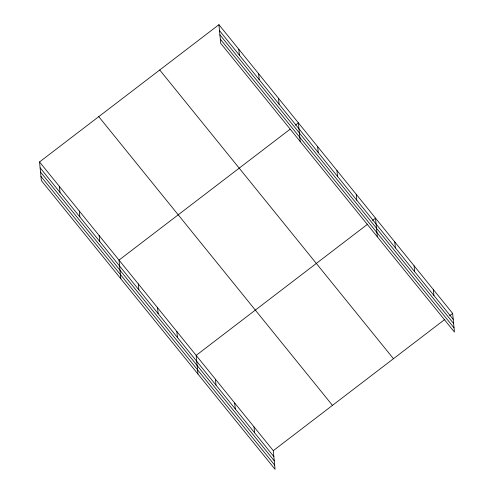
<?xml version="1.0" encoding="UTF-8"?>
<svg xmlns="http://www.w3.org/2000/svg" width="494" height="494" viewBox="0 0 494 494"><rect width="100%" height="100%" fill="white"/><g stroke="black" fill="none" stroke-linecap="round" stroke-linejoin="round"><path stroke-width="0.74" d="M39.551 161.939L273.275 450.664L275.072 469.3L41.348 180.576L39.551 161.939L218.928 24.7L452.652 313.424L454.449 332.061L220.725 43.336L218.928 24.7M290.027 129.267L119.017 260.103L120.814 278.746M295.406 125.155L298.395 122.864L300.191 141.5M367.752 224.091L196.149 355.384L197.94 374.02M372.532 220.429L375.526 218.144L377.317 236.78M273.275 450.664L444.878 319.371M449.664 315.709L452.652 313.424M219.497 30.616L453.22 319.334M219.904 34.815L453.628 323.533M220.318 39.137L454.042 327.862M159.735 69.987L393.459 358.712M98.751 116.652L332.468 405.376M40.125 167.855L273.843 456.579M40.527 172.054L274.25 460.779M40.946 176.377L274.664 465.101M433.368 289.601L433.942 295.517M414.089 265.784L414.657 271.7M394.805 241.961L395.373 247.877M356.242 194.327L356.81 200.237M336.957 170.504L337.532 176.42M317.679 146.687L318.247 152.597M278.53 98.325L279.098 104.24M258.665 73.785L259.233 79.695M238.793 49.239L239.368 55.155M253.996 426.841L254.564 432.756M234.712 403.024L235.28 408.939M215.427 379.207L216.002 385.116M176.864 331.567L177.432 337.482M157.586 307.743L158.154 313.659M138.301 283.927L138.87 289.842M99.152 235.564L99.72 241.48M79.287 211.024L79.855 216.94M59.422 186.485L59.99 192.394"/></g></svg>
